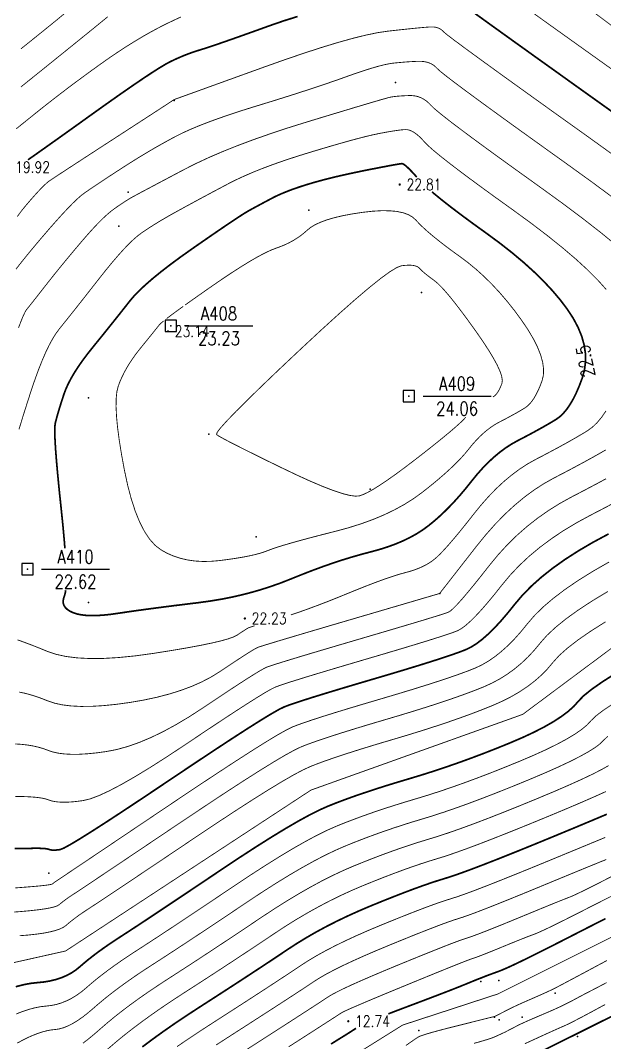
# Model space of a CAD drawing. Extents: x 940 to 2162, y 608 to 1562.
# Drawn here: x 1010.9 to 1062.4, y 1174.8 to 1265 of the extents above; entities that cross this region are included whole.
import ezdxf
from ezdxf.enums import TextEntityAlignment as Align

# ---------------------------------------------------------------- set-up
doc = ezdxf.new("R2010")
doc.units = 0
doc.header["$LTSCALE"] = 0.5
doc.header["$PDSIZE"] = 0.2
doc.layers.get('0').update_dxf_attribs({"linetype": 'CONTINUOUS'})
for name, color, linetype in [('DGX', 2, 'CONTINUOUS'), ('GCD', 1, 'CONTINUOUS'), ('KZD', 1, 'CONTINUOUS'), ('ZDH', 1, 'CONTINUOUS')]:
    doc.layers.add(name, color=color, linetype=linetype)
doc.styles.add('HZ', font='rs.shx', dxfattribs={"width": 0.8, "bigfont": 'hztxt.shx'})

# ---------------------------------------------------------------- blocks, each defined once
blk = doc.blocks.new('GC200')
at = {"linetype": 'Continuous', "const_width": 0.2, "flags": 128}
blk.add_lwpolyline([(-0.1, 0, 1), (0.1, 0, 1)], format="xyb", close=True, dxfattribs=at)
blk = doc.blocks.new('gc261')
blk.add_lwpolyline([(-1, -1), (1, -1), (1, 1), (-1, 1)], close=True)
blk.add_point((0, 0))

msp = doc.modelspace()

# ---------------------------------------------------------------- linework, layer by layer
at = {"layer": 'DGX', "color": 3, "linetype": 'Continuous', "const_width": 0.15, "flags": 128}
for points, elevation in [([(1179.303, 1282.966), (1174.308, 1266.505), (1174.668, 1251.566), (1173.267, 1237.42), (1166.784, 1217.665), (1159.312, 1210.93), (1129.485, 1204.976), (1074.924, 1182.976), (1049.55, 1170.339), (1012.154, 1148.215), (998.728, 1143.09), (990.538, 1146.604), (984.707, 1151.62), (979.338, 1163.371), (975.102, 1177.82)], 10), ([(1011.554, 1252.703), (1011.753, 1252.841), (1012.302, 1253.226), (1012.998, 1253.719), (1013.843, 1254.319), (1014.836, 1255.027), (1015.977, 1255.843), (1017.267, 1256.767), (1018.566, 1257.694), (1019.738, 1258.52), (1020.782, 1259.244), (1021.698, 1259.868), (1022.486, 1260.39), (1023.147, 1260.811), (1023.679, 1261.131), (1024.084, 1261.349), (1024.423, 1261.513), (1024.76, 1261.667), (1025.094, 1261.812), (1025.426, 1261.948), (1025.755, 1262.074), (1026.081, 1262.192), (1026.404, 1262.3), (1026.725, 1262.399), (1027.101, 1262.515), (1027.589, 1262.674), (1028.191, 1262.877), (1028.906, 1263.124), (1029.734, 1263.414), (1030.674, 1263.747), (1031.728, 1264.124), (1032.894, 1264.545), (1034.12, 1264.968), (1035.351, 1265.354)], 20), ([(1050.918, 1265.688), (1052.527, 1264.527), (1054.582, 1263.05), (1057.085, 1261.257), (1060.034, 1259.147), (1063.429, 1256.721)], 20), ([(1014.809, 1218.4), (1014.773, 1218.89), (1014.647, 1220.297), (1014.484, 1221.883), (1014.317, 1223.466), (1014.18, 1224.867), (1014.071, 1226.084), (1013.99, 1227.118), (1013.939, 1227.968), (1013.916, 1228.636), (1013.921, 1229.12), (1013.956, 1229.421), (1014.011, 1229.644), (1014.077, 1229.894), (1014.155, 1230.173), (1014.244, 1230.478), (1014.344, 1230.812), (1014.456, 1231.172), (1014.58, 1231.561), (1014.715, 1231.977), (1014.878, 1232.417), (1015.083, 1232.878), (1015.332, 1233.36), (1015.624, 1233.864), (1015.959, 1234.388), (1016.338, 1234.934), (1016.759, 1235.501), (1017.224, 1236.088), (1017.701, 1236.676), (1018.16, 1237.243), (1018.599, 1237.789), (1019.02, 1238.314), (1019.423, 1238.819), (1019.806, 1239.302), (1020.171, 1239.764), (1020.517, 1240.206), (1020.898, 1240.655), (1021.367, 1241.142), (1021.924, 1241.665), (1022.57, 1242.226), (1023.303, 1242.823), (1024.125, 1243.458), (1025.035, 1244.129), (1026.033, 1244.838), (1027.023, 1245.526), (1027.911, 1246.139), (1028.695, 1246.676), (1029.375, 1247.137), (1029.953, 1247.522), (1030.428, 1247.831), (1030.799, 1248.064), (1031.067, 1248.221), (1031.288, 1248.342), (1031.519, 1248.468), (1031.76, 1248.598), (1032.01, 1248.733), (1032.27, 1248.872), (1032.54, 1249.017), (1032.819, 1249.165), (1033.108, 1249.319), (1033.415, 1249.474), (1033.749, 1249.629), (1034.109, 1249.784), (1034.496, 1249.939), (1034.908, 1250.094), (1035.348, 1250.248), (1035.813, 1250.402), (1036.306, 1250.556), (1036.826, 1250.709), (1037.376, 1250.862), (1037.957, 1251.014), (1038.567, 1251.165), (1039.208, 1251.316), (1039.879, 1251.465), (1040.579, 1251.614), (1041.31, 1251.763), (1042.013, 1251.902), (1042.631, 1252.022), (1043.165, 1252.125), (1043.614, 1252.209), (1043.978, 1252.275), (1044.257, 1252.323), (1044.451, 1252.353), (1044.56, 1252.364), (1044.641, 1252.345), (1044.751, 1252.284), (1044.888, 1252.18), (1045.054, 1252.034), (1045.248, 1251.846), (1045.47, 1251.615), (1045.721, 1251.341), (1045.873, 1251.169)], 22.5), ([(1047.22, 1249.869), (1047.393, 1249.719), (1048.087, 1249.152), (1048.894, 1248.519), (1049.816, 1247.821), (1050.852, 1247.057), (1052.003, 1246.227), (1053.171, 1245.368), (1054.261, 1244.514), (1055.273, 1243.666), (1056.206, 1242.824), (1057.061, 1241.988), (1057.837, 1241.157), (1058.535, 1240.333), (1059.155, 1239.514), (1059.683, 1238.705), (1060.108, 1237.909), (1060.428, 1237.127), (1060.645, 1236.358), (1060.757, 1235.603), (1060.766, 1234.861), (1060.671, 1234.133), (1060.472, 1233.418), (1060.216, 1232.741), (1059.952, 1232.129), (1059.679, 1231.58), (1059.397, 1231.095), (1059.107, 1230.673), (1058.808, 1230.316), (1058.5, 1230.022), (1058.183, 1229.791), (1057.849, 1229.588), (1057.488, 1229.376), (1057.101, 1229.153), (1056.687, 1228.922), (1056.247, 1228.68), (1055.78, 1228.429), (1055.287, 1228.169), (1054.767, 1227.899), (1054.237, 1227.602), (1053.713, 1227.263), (1053.195, 1226.88), (1052.683, 1226.454), (1052.178, 1225.984), (1051.678, 1225.472), (1051.185, 1224.916), (1050.698, 1224.316), (1050.214, 1223.711), (1049.731, 1223.137), (1049.249, 1222.595), (1048.767, 1222.084), (1048.285, 1221.604), (1047.805, 1221.155), (1047.324, 1220.737), (1046.845, 1220.351), (1046.346, 1219.991), (1045.809, 1219.653), (1045.232, 1219.336), (1044.617, 1219.041), (1043.963, 1218.767), (1043.27, 1218.515), (1042.538, 1218.284), (1041.767, 1218.075), (1040.967, 1217.865), (1040.145, 1217.63), (1039.304, 1217.37), (1038.441, 1217.086), (1037.558, 1216.777), (1036.655, 1216.444), (1035.731, 1216.086), (1034.786, 1215.704), (1033.822, 1215.326), (1032.84, 1214.98), (1031.841, 1214.668), (1030.825, 1214.388), (1029.79, 1214.142), (1028.738, 1213.928), (1027.669, 1213.747), (1026.581, 1213.599), (1025.511, 1213.469), (1024.492, 1213.343), (1023.523, 1213.219), (1022.607, 1213.099), (1021.741, 1212.983), (1020.926, 1212.869), (1020.163, 1212.759), (1019.451, 1212.653), (1018.789, 1212.562), (1018.175, 1212.499), (1017.611, 1212.465), (1017.095, 1212.46), (1016.628, 1212.483), (1016.209, 1212.534), (1015.84, 1212.614), (1015.519, 1212.723), (1015.248, 1212.853), (1015.028, 1212.999), (1014.858, 1213.161), (1014.739, 1213.337), (1014.671, 1213.529), (1014.654, 1213.737), (1014.687, 1213.96), (1014.771, 1214.198), (1014.862, 1214.534), (1014.88, 1214.7)], 22.5), ([(1062.801, 1219.669), (1061.413, 1218.924), (1060.126, 1218.169), (1058.94, 1217.405), (1057.853, 1216.632), (1056.867, 1215.849), (1055.981, 1215.057), (1055.195, 1214.256), (1054.509, 1213.446), (1053.886, 1212.671), (1053.289, 1211.975), (1052.716, 1211.358), (1052.169, 1210.822), (1051.647, 1210.364), (1051.15, 1209.986), (1050.679, 1209.688), (1050.232, 1209.468), (1049.724, 1209.27), (1049.065, 1209.035), (1048.257, 1208.762), (1047.299, 1208.451), (1046.19, 1208.103), (1044.933, 1207.718), (1043.525, 1207.295), (1041.967, 1206.835), (1040.417, 1206.378), (1039.029, 1205.963), (1037.806, 1205.592), (1036.746, 1205.265), (1035.849, 1204.98), (1035.116, 1204.739), (1034.546, 1204.541), (1034.14, 1204.386), (1033.697, 1204.167), (1033.018, 1203.779), (1032.101, 1203.221), (1030.948, 1202.493), (1029.558, 1201.595), (1027.931, 1200.527), (1026.067, 1199.289), (1023.966, 1197.881), (1021.875, 1196.48), (1020.039, 1195.262), (1018.458, 1194.227), (1017.134, 1193.376), (1016.065, 1192.708), (1015.251, 1192.223), (1014.693, 1191.921), (1014.391, 1191.803), (1014.222, 1191.78), (1014.066, 1191.764), (1013.922, 1191.755), (1013.79, 1191.754), (1013.671, 1191.76), (1013.564, 1191.774), (1013.469, 1191.794), (1013.386, 1191.823), (1013.292, 1191.852), (1013.161, 1191.875), (1012.995, 1191.894), (1012.794, 1191.906), (1012.556, 1191.914), (1012.283, 1191.916), (1011.974, 1191.913), (1011.63, 1191.904), (1011.249, 1191.896), (1010.831, 1191.894), (1010.377, 1191.898)], 20), ([(1063.472, 1207.386), (1062.258, 1206.614), (1061.294, 1205.939), (1060.58, 1205.361), (1060.118, 1204.88), (1059.729, 1204.444), (1059.237, 1204.003), (1058.643, 1203.556), (1057.946, 1203.102), (1057.147, 1202.644), (1056.245, 1202.179), (1055.24, 1201.708), (1054.133, 1201.232), (1052.979, 1200.763), (1051.832, 1200.314), (1050.694, 1199.884), (1049.564, 1199.474), (1048.442, 1199.084), (1047.328, 1198.714), (1046.222, 1198.363), (1045.124, 1198.032), (1044.056, 1197.714), (1043.038, 1197.4), (1042.071, 1197.091), (1041.155, 1196.787), (1040.29, 1196.487), (1039.475, 1196.192), (1038.711, 1195.902), (1037.998, 1195.617), (1037.249, 1195.282), (1036.377, 1194.842), (1035.383, 1194.297), (1034.267, 1193.647), (1033.028, 1192.892), (1031.666, 1192.032), (1030.182, 1191.068), (1028.576, 1189.998), (1026.978, 1188.924), (1025.52, 1187.947), (1024.202, 1187.066), (1023.024, 1186.281), (1021.987, 1185.592), (1021.089, 1185), (1020.331, 1184.504), (1019.713, 1184.104), (1019.178, 1183.754), (1018.667, 1183.41), (1018.182, 1183.072), (1017.721, 1182.738), (1017.286, 1182.41), (1016.875, 1182.086), (1016.49, 1181.768), (1016.129, 1181.456), (1015.766, 1181.162), (1015.373, 1180.903), (1014.949, 1180.677), (1014.496, 1180.485), (1014.012, 1180.327), (1013.499, 1180.203), (1012.955, 1180.112), (1012.381, 1180.055), (1011.777, 1179.988), (1011.142, 1179.867), (1010.477, 1179.693)], 17.5), ([(1021.645, 1174.378), (1022.541, 1175.051), (1023.494, 1175.738), (1024.504, 1176.441), (1025.572, 1177.159), (1026.697, 1177.892), (1027.829, 1178.621), (1028.915, 1179.323), (1029.956, 1179.999), (1030.952, 1180.649), (1031.902, 1181.273), (1032.808, 1181.87), (1033.667, 1182.442), (1034.482, 1182.988), (1035.29, 1183.514), (1036.131, 1184.028), (1037.004, 1184.53), (1037.91, 1185.019), (1038.848, 1185.495), (1039.818, 1185.959), (1040.821, 1186.41), (1041.856, 1186.849), (1042.876, 1187.264), (1043.835, 1187.646), (1044.731, 1187.994), (1045.565, 1188.309), (1046.337, 1188.589), (1047.047, 1188.836), (1047.695, 1189.05), (1048.281, 1189.229), (1048.919, 1189.431), (1049.723, 1189.709), (1050.693, 1190.064), (1051.829, 1190.497), (1053.131, 1191.006), (1054.599, 1191.592), (1056.234, 1192.256), (1058.034, 1192.996), (1059.802, 1193.729), (1061.34, 1194.372), (1062.647, 1194.923)], 15), ([(1062.527, 1185.705), (1061.829, 1185.351), (1060.994, 1184.925), (1060.023, 1184.429), (1058.915, 1183.862), (1057.795, 1183.291), (1056.788, 1182.783), (1055.895, 1182.337), (1055.113, 1181.955), (1054.445, 1181.636), (1053.89, 1181.38), (1053.447, 1181.187), (1053.117, 1181.056), (1052.857, 1180.962), (1052.623, 1180.877), (1052.414, 1180.801), (1052.232, 1180.733), (1052.076, 1180.675), (1051.945, 1180.625), (1051.841, 1180.585), (1051.763, 1180.553), (1051.7, 1180.528), (1051.644, 1180.505), (1051.594, 1180.485), (1051.551, 1180.468), (1051.513, 1180.453), (1051.482, 1180.442), (1051.457, 1180.433), (1051.438, 1180.427), (1051.402, 1180.414), (1051.328, 1180.385), (1051.215, 1180.34), (1051.063, 1180.278), (1050.873, 1180.201), (1050.644, 1180.107), (1050.375, 1179.997), (1050.068, 1179.871), (1049.703, 1179.723), (1049.259, 1179.547), (1048.737, 1179.343), (1048.137, 1179.111), (1047.458, 1178.851), (1046.701, 1178.563), (1045.866, 1178.247), (1044.953, 1177.903), (1044.052, 1177.563), (1043.364, 1177.298)], 12.5), ([(1040.503, 1176.024), (1040.388, 1175.946), (1040.222, 1175.837), (1040.038, 1175.718), (1039.835, 1175.589), (1039.614, 1175.45), (1039.374, 1175.301), (1039.116, 1175.142), (1038.779, 1174.933), (1038.306, 1174.636)], 12.5)]:
    msp.add_lwpolyline(points, dxfattribs=dict(at, elevation=elevation))
at = {"layer": 'DGX', "linetype": 'Continuous', "const_width": 0.075, "flags": 128}
for points, elevation in [([(1006.173, 1262.6), (1017.747, 1272.329), (1031.623, 1278.323), (1058.063, 1275.135), (1068.371, 1272.68), (1076.951, 1262.439), (1095.592, 1248.1), (1092.349, 1235.453), (1087.995, 1226.038), (1083.075, 1220.756), (1063.737, 1210.084), (1055.226, 1203.74), (1036.535, 1197.056), (1014.874, 1182.849), (1008.465, 1181.412), (1001.99, 1178.111)], 18), ([(1010.52, 1255.441), (1010.995, 1255.824), (1011.544, 1256.265), (1012.165, 1256.766), (1012.83, 1257.298), (1013.51, 1257.833), (1014.206, 1258.372), (1014.916, 1258.915), (1015.642, 1259.461), (1016.383, 1260.011), (1017.14, 1260.564), (1017.911, 1261.121), (1018.684, 1261.666), (1019.443, 1262.182), (1020.189, 1262.67), (1020.922, 1263.129), (1021.642, 1263.56), (1022.349, 1263.963), (1023.042, 1264.338), (1023.723, 1264.684), (1024.394, 1265.007), (1025.059, 1265.312)], 19.5), ([(1010.93, 1262.496), (1011.163, 1262.683), (1012.062, 1263.405), (1013.06, 1264.209), (1014.048, 1265.011), (1014.918, 1265.73)], 18.5), ([(1010.93, 1259.136), (1011.077, 1259.254), (1011.994, 1259.991), (1013.048, 1260.839), (1014.238, 1261.799), (1015.419, 1262.752), (1016.445, 1263.582), (1017.316, 1264.288), (1018.031, 1264.871), (1018.591, 1265.331)], 19), ([(1056.222, 1265.606), (1058.989, 1263.626), (1062.259, 1261.288), (1066.03, 1258.594)], 19.5), ([(1061.622, 1265.632), (1063.635, 1264.124)], 19), ([(1010.762, 1228.908), (1010.994, 1229.678), (1011.253, 1230.511), (1011.538, 1231.407), (1011.85, 1232.367), (1012.173, 1233.32), (1012.492, 1234.193), (1012.806, 1234.987), (1013.117, 1235.701), (1013.423, 1236.337), (1013.725, 1236.893), (1014.022, 1237.37), (1014.316, 1237.768), (1014.626, 1238.152), (1014.975, 1238.587), (1015.362, 1239.072), (1015.788, 1239.609), (1016.253, 1240.197), (1016.756, 1240.837), (1017.297, 1241.527), (1017.877, 1242.268), (1018.459, 1243.001), (1019.006, 1243.666), (1019.518, 1244.263), (1019.996, 1244.793), (1020.439, 1245.254), (1020.847, 1245.648), (1021.22, 1245.974), (1021.559, 1246.232), (1021.89, 1246.459), (1022.241, 1246.69), (1022.61, 1246.925), (1022.999, 1247.166), (1023.407, 1247.411), (1023.834, 1247.66), (1024.28, 1247.915), (1024.746, 1248.173), (1025.232, 1248.44), (1025.739, 1248.716), (1026.267, 1249.002), (1026.817, 1249.299), (1027.388, 1249.605), (1027.981, 1249.922), (1028.594, 1250.248), (1029.229, 1250.585), (1029.904, 1250.926), (1030.637, 1251.267), (1031.427, 1251.608), (1032.276, 1251.948), (1033.183, 1252.287), (1034.148, 1252.626), (1035.17, 1252.964), (1036.251, 1253.302), (1037.319, 1253.624), (1038.302, 1253.915), (1039.202, 1254.174), (1040.016, 1254.402), (1040.747, 1254.598), (1041.393, 1254.763), (1041.954, 1254.896), (1042.432, 1254.998), (1042.851, 1255.08), (1043.238, 1255.151), (1043.592, 1255.213), (1043.913, 1255.264), (1044.203, 1255.305), (1044.46, 1255.337), (1044.684, 1255.358), (1044.876, 1255.369), (1045.057, 1255.358), (1045.245, 1255.31), (1045.442, 1255.227), (1045.648, 1255.108), (1045.862, 1254.954), (1046.084, 1254.763), (1046.315, 1254.536), (1046.554, 1254.274), (1046.888, 1253.936), (1047.403, 1253.482), (1048.098, 1252.912), (1048.975, 1252.227), (1050.032, 1251.425), (1051.27, 1250.508), (1052.688, 1249.475), (1054.288, 1248.326), (1055.906, 1247.147), (1057.38, 1246.024), (1058.71, 1244.958), (1059.897, 1243.947), (1060.939, 1242.993), (1061.838, 1242.095), (1062.592, 1241.254)], 22), ([(1025.423, 1239.88), (1025.782, 1240.137), (1026.643, 1240.746), (1027.625, 1241.434), (1028.629, 1242.124), (1029.553, 1242.741), (1030.399, 1243.284), (1031.166, 1243.754), (1031.854, 1244.15), (1032.463, 1244.472), (1032.994, 1244.721), (1033.446, 1244.896), (1033.851, 1245.043), (1034.238, 1245.204), (1034.609, 1245.381), (1034.963, 1245.574), (1035.3, 1245.781), (1035.621, 1246.004), (1035.925, 1246.243), (1036.212, 1246.497), (1036.532, 1246.75), (1036.932, 1246.987), (1037.414, 1247.207), (1037.977, 1247.41), (1038.622, 1247.597), (1039.347, 1247.767), (1040.154, 1247.92), (1041.042, 1248.056), (1041.929, 1248.158), (1042.732, 1248.207), (1043.451, 1248.202), (1044.086, 1248.145), (1044.637, 1248.034), (1045.104, 1247.871), (1045.487, 1247.654), (1045.786, 1247.385), (1046.073, 1247.075), (1046.418, 1246.737), (1046.822, 1246.372), (1047.284, 1245.979), (1047.804, 1245.558), (1048.383, 1245.109), (1049.021, 1244.633), (1049.717, 1244.128), (1050.436, 1243.588), (1051.142, 1243.003), (1051.835, 1242.374), (1052.515, 1241.7), (1053.182, 1240.982), (1053.836, 1240.219), (1054.478, 1239.412), (1055.106, 1238.56), (1055.679, 1237.711), (1056.153, 1236.913), (1056.529, 1236.166), (1056.806, 1235.47), (1056.984, 1234.824), (1057.065, 1234.229), (1057.046, 1233.685), (1056.93, 1233.192), (1056.761, 1232.745), (1056.586, 1232.34), (1056.406, 1231.977), (1056.22, 1231.656), (1056.028, 1231.378), (1055.83, 1231.142), (1055.627, 1230.947), (1055.418, 1230.795), (1055.197, 1230.661), (1054.958, 1230.521), (1054.703, 1230.374), (1054.429, 1230.221), (1054.138, 1230.061), (1053.83, 1229.895), (1053.504, 1229.723), (1053.16, 1229.545), (1052.81, 1229.349), (1052.464, 1229.124), (1052.121, 1228.871), (1051.783, 1228.59), (1051.449, 1228.28), (1051.119, 1227.941), (1050.793, 1227.573), (1050.471, 1227.178), (1050.127, 1226.758), (1049.732, 1226.321), (1049.288, 1225.865), (1048.794, 1225.392), (1048.25, 1224.9), (1047.657, 1224.39), (1047.014, 1223.862), (1046.321, 1223.316), (1045.574, 1222.777), (1044.768, 1222.27), (1043.905, 1221.796), (1042.983, 1221.353), (1042.003, 1220.943), (1040.965, 1220.566), (1039.869, 1220.22), (1038.714, 1219.907), (1037.584, 1219.621), (1036.564, 1219.355), (1035.651, 1219.11), (1034.848, 1218.886), (1034.152, 1218.683), (1033.566, 1218.501), (1033.088, 1218.339), (1032.719, 1218.199), (1032.376, 1218.071), (1031.979, 1217.948), (1031.526, 1217.83), (1031.017, 1217.717), (1030.454, 1217.609), (1029.835, 1217.506), (1029.161, 1217.408), (1028.432, 1217.315), (1027.69, 1217.25), (1026.976, 1217.238), (1026.29, 1217.279), (1025.633, 1217.372), (1025.004, 1217.517), (1024.403, 1217.715), (1023.831, 1217.965), (1023.288, 1218.268), (1022.774, 1218.666), (1022.292, 1219.203), (1021.841, 1219.878), (1021.422, 1220.691), (1021.034, 1221.642), (1020.678, 1222.731), (1020.353, 1223.959), (1020.06, 1225.325), (1019.808, 1226.695), (1019.609, 1227.938), (1019.462, 1229.053), (1019.368, 1230.04), (1019.326, 1230.898), (1019.337, 1231.629), (1019.4, 1232.231), (1019.516, 1232.705), (1019.67, 1233.117), (1019.85, 1233.53), (1020.056, 1233.946), (1020.288, 1234.363), (1020.545, 1234.783), (1020.828, 1235.205), (1021.136, 1235.629), (1021.471, 1236.054), (1021.801, 1236.461), (1022.097, 1236.825), (1022.359, 1237.149), (1022.587, 1237.431), (1022.78, 1237.671), (1022.94, 1237.87), (1023.066, 1238.028), (1023.157, 1238.144), (1023.292, 1238.279), (1023.51, 1238.46)], 23), ([(1050.193, 1229.98), (1050.039, 1229.805), (1049.733, 1229.504), (1049.327, 1229.136), (1048.821, 1228.7), (1048.215, 1228.197), (1047.509, 1227.626), (1046.703, 1226.987), (1045.796, 1226.281), (1044.881, 1225.583), (1044.05, 1224.968), (1043.301, 1224.437), (1042.636, 1223.989), (1042.054, 1223.624), (1041.555, 1223.343), (1041.139, 1223.145), (1040.807, 1223.03), (1040.447, 1223.004), (1039.949, 1223.072), (1039.314, 1223.233), (1038.541, 1223.489), (1037.631, 1223.838), (1036.582, 1224.28), (1035.396, 1224.817), (1034.073, 1225.448), (1032.762, 1226.087), (1031.617, 1226.651), (1030.635, 1227.139), (1029.819, 1227.551), (1029.167, 1227.888), (1028.679, 1228.149), (1028.356, 1228.335), (1028.197, 1228.445), (1028.246, 1228.625), (1028.544, 1229.022), (1029.093, 1229.636), (1029.892, 1230.466), (1030.94, 1231.513), (1032.239, 1232.776), (1033.787, 1234.257), (1035.586, 1235.953), (1037.409, 1237.649), (1039.03, 1239.123), (1040.449, 1240.378), (1041.668, 1241.412), (1042.684, 1242.226), (1043.499, 1242.82), (1044.113, 1243.193), (1044.525, 1243.346), (1044.822, 1243.38), (1045.091, 1243.396), (1045.332, 1243.395), (1045.545, 1243.376), (1045.729, 1243.339), (1045.886, 1243.284), (1046.014, 1243.211), (1046.115, 1243.121), (1046.211, 1243.017), (1046.326, 1242.904), (1046.462, 1242.782), (1046.616, 1242.65), (1046.791, 1242.509), (1046.985, 1242.358), (1047.199, 1242.199), (1047.432, 1242.03), (1047.701, 1241.809), (1048.023, 1241.493), (1048.397, 1241.082), (1048.824, 1240.577), (1049.304, 1239.976), (1049.836, 1239.281), (1050.42, 1238.491), (1051.057, 1237.606), (1051.674, 1236.718), (1052.198, 1235.917), (1052.629, 1235.205), (1052.967, 1234.581), (1053.212, 1234.045), (1053.363, 1233.597), (1053.422, 1233.237), (1053.388, 1232.965), (1053.306, 1232.748), (1053.221, 1232.551), (1053.133, 1232.374), (1053.042, 1232.218), (1052.949, 1232.083), (1052.853, 1231.968), (1052.754, 1231.873), (1052.652, 1231.799), (1052.58, 1231.756)], 23.5), ([(1114.363, 1206.512), (1073.715, 1189.397), (1053.031, 1179.055), (1044.621, 1176.307), (1009.726, 1154.478), (1001.882, 1151.282), (995.815, 1149.911), (993.786, 1151.09), (987.993, 1157.559), (982.916, 1169.098), (972.516, 1221.217), (972.52, 1234.047), (968.363, 1237.881), (968.605, 1239.401)], 12), ([(1023.79, 1238.68), (1023.925, 1238.785), (1024.423, 1239.157), (1025.042, 1239.608), (1025.26, 1239.763)], 23), ([(1062.575, 1230.533), (1062.186, 1229.968), (1061.785, 1229.489), (1061.373, 1229.096), (1060.949, 1228.788), (1060.502, 1228.516), (1060.018, 1228.231), (1059.5, 1227.933), (1058.946, 1227.623), (1058.356, 1227.3), (1057.731, 1226.964), (1057.07, 1226.615), (1056.374, 1226.253), (1055.664, 1225.856), (1054.962, 1225.401), (1054.269, 1224.888), (1053.583, 1224.317), (1052.906, 1223.689), (1052.237, 1223.002), (1051.577, 1222.258), (1050.925, 1221.455), (1050.302, 1220.664), (1049.73, 1219.954), (1049.209, 1219.324), (1048.739, 1218.775), (1048.32, 1218.307), (1047.952, 1217.919), (1047.635, 1217.612), (1047.369, 1217.386), (1047.119, 1217.205), (1046.849, 1217.035), (1046.56, 1216.876), (1046.251, 1216.728), (1045.923, 1216.591), (1045.575, 1216.464), (1045.207, 1216.348), (1044.82, 1216.244), (1044.393, 1216.127), (1043.903, 1215.977), (1043.351, 1215.793), (1042.737, 1215.576), (1042.061, 1215.325), (1041.323, 1215.04), (1040.523, 1214.721), (1039.661, 1214.369), (1038.785, 1214.012), (1037.945, 1213.679), (1037.139, 1213.369), (1036.369, 1213.083), (1035.634, 1212.82), (1034.933, 1212.581), (1034.763, 1212.526)], 22), ([(1062.854, 1217.195), (1061.432, 1216.379), (1060.139, 1215.575), (1058.977, 1214.782), (1057.945, 1214.002), (1057.043, 1213.234), (1056.272, 1212.477), (1055.631, 1211.733), (1055.055, 1211.025), (1054.478, 1210.38), (1053.902, 1209.798), (1053.324, 1209.278), (1052.747, 1208.82), (1052.169, 1208.425), (1051.591, 1208.092), (1051.012, 1207.821), (1050.375, 1207.569), (1049.618, 1207.291), (1048.744, 1206.986), (1047.752, 1206.656), (1046.641, 1206.3), (1045.412, 1205.917), (1044.064, 1205.509), (1042.599, 1205.074), (1041.144, 1204.645), (1039.831, 1204.251), (1038.659, 1203.892), (1037.628, 1203.569), (1036.737, 1203.281), (1035.988, 1203.029), (1035.379, 1202.813), (1034.912, 1202.632), (1034.392, 1202.379), (1033.625, 1201.948), (1032.612, 1201.338), (1031.352, 1200.549), (1029.846, 1199.581), (1028.094, 1198.435), (1026.095, 1197.11), (1023.85, 1195.606), (1021.626, 1194.11), (1019.69, 1192.808), (1018.042, 1191.7), (1016.682, 1190.787), (1015.611, 1190.067), (1014.828, 1189.541), (1014.332, 1189.21), (1014.126, 1189.073), (1014.064, 1189.032), (1014.006, 1188.993), (1013.95, 1188.954), (1013.897, 1188.916), (1013.847, 1188.878), (1013.8, 1188.841), (1013.756, 1188.805), (1013.715, 1188.769), (1013.614, 1188.731), (1013.391, 1188.689), (1013.046, 1188.644), (1012.579, 1188.593), (1011.99, 1188.539), (1011.28, 1188.481), (1010.447, 1188.418)], 19.5), ([(1062.737, 1214.589), (1061.338, 1213.745), (1060.101, 1212.933), (1059.023, 1212.155), (1058.106, 1211.41), (1057.349, 1210.698), (1056.753, 1210.019), (1056.223, 1209.38), (1055.668, 1208.786), (1055.087, 1208.237), (1054.48, 1207.734), (1053.847, 1207.276), (1053.188, 1206.863), (1052.503, 1206.496), (1051.793, 1206.174), (1051.026, 1205.867), (1050.172, 1205.546), (1049.232, 1205.211), (1048.205, 1204.86), (1047.091, 1204.496), (1045.891, 1204.116), (1044.604, 1203.722), (1043.23, 1203.314), (1041.872, 1202.912), (1040.633, 1202.538), (1039.512, 1202.192), (1038.509, 1201.873), (1037.625, 1201.583), (1036.86, 1201.32), (1036.212, 1201.085), (1035.683, 1200.878), (1035.106, 1200.605), (1034.313, 1200.171), (1033.305, 1199.577), (1032.081, 1198.823), (1030.642, 1197.909), (1028.987, 1196.834), (1027.117, 1195.599), (1025.032, 1194.204), (1022.964, 1192.814), (1021.147, 1191.593), (1019.582, 1190.542), (1018.268, 1189.66), (1017.205, 1188.948), (1016.393, 1188.406), (1015.832, 1188.033), (1015.522, 1187.83), (1015.343, 1187.713), (1015.171, 1187.597), (1015.008, 1187.484), (1014.853, 1187.371), (1014.707, 1187.261), (1014.569, 1187.153), (1014.439, 1187.046), (1014.318, 1186.941), (1014.149, 1186.839), (1013.875, 1186.742), (1013.497, 1186.65), (1013.015, 1186.563), (1012.427, 1186.481), (1011.736, 1186.404), (1010.94, 1186.332), (1010.039, 1186.265)], 19), ([(1062.538, 1211.914), (1061.224, 1211.084), (1060.101, 1210.308), (1059.168, 1209.586), (1058.426, 1208.919), (1057.874, 1208.306), (1057.392, 1207.735), (1056.858, 1207.192), (1056.272, 1206.677), (1055.635, 1206.19), (1054.947, 1205.732), (1054.207, 1205.302), (1053.416, 1204.9), (1052.573, 1204.527), (1051.677, 1204.166), (1050.725, 1203.802), (1049.719, 1203.435), (1048.658, 1203.065), (1047.541, 1202.692), (1046.37, 1202.315), (1045.143, 1201.936), (1043.861, 1201.553), (1042.6, 1201.179), (1041.435, 1200.825), (1040.365, 1200.492), (1039.391, 1200.178), (1038.514, 1199.884), (1037.731, 1199.611), (1037.045, 1199.358), (1036.455, 1199.124), (1035.82, 1198.831), (1035.001, 1198.395), (1033.998, 1197.817), (1032.81, 1197.098), (1031.437, 1196.237), (1029.88, 1195.234), (1028.139, 1194.089), (1026.213, 1192.802), (1024.302, 1191.517), (1022.605, 1190.378), (1021.122, 1189.383), (1019.853, 1188.534), (1018.799, 1187.83), (1017.958, 1187.271), (1017.332, 1186.857), (1016.919, 1186.588), (1016.621, 1186.393), (1016.336, 1186.202), (1016.066, 1186.013), (1015.809, 1185.827), (1015.567, 1185.644), (1015.338, 1185.464), (1015.123, 1185.287), (1014.922, 1185.112), (1014.688, 1184.947), (1014.374, 1184.796), (1013.981, 1184.659), (1013.508, 1184.537), (1012.956, 1184.43), (1012.323, 1184.337), (1011.611, 1184.259), (1010.82, 1184.195)], 18.5), ([(1031.553, 1211.557), (1031.48, 1211.535), (1031.266, 1211.469), (1031.124, 1211.424), (1031.054, 1211.4), (1031.008, 1211.378), (1030.938, 1211.338), (1030.844, 1211.28), (1030.725, 1211.205), (1030.581, 1211.112), (1030.413, 1211.002), (1030.221, 1210.875), (1030.005, 1210.729), (1029.689, 1210.57), (1029.198, 1210.398), (1028.534, 1210.214), (1027.695, 1210.019), (1026.681, 1209.812), (1025.494, 1209.593), (1024.132, 1209.362), (1022.596, 1209.119), (1021.029, 1208.904), (1019.577, 1208.758), (1018.238, 1208.679), (1017.013, 1208.668), (1015.903, 1208.725), (1014.906, 1208.85), (1014.023, 1209.043), (1013.254, 1209.304), (1012.579, 1209.581), (1011.978, 1209.82), (1011.452, 1210.021), (1011, 1210.186), (1010.623, 1210.313)], 22), ([(1063.336, 1204.767), (1062.356, 1204.116), (1061.658, 1203.582), (1061.239, 1203.167), (1060.897, 1202.799), (1060.427, 1202.408), (1059.829, 1201.995), (1059.102, 1201.559), (1058.247, 1201.099), (1057.264, 1200.617), (1056.153, 1200.113), (1054.913, 1199.585), (1053.63, 1199.062), (1052.386, 1198.569), (1051.181, 1198.108), (1050.017, 1197.678), (1048.892, 1197.28), (1047.807, 1196.913), (1046.761, 1196.576), (1045.755, 1196.272), (1044.784, 1195.981), (1043.84, 1195.687), (1042.925, 1195.391), (1042.037, 1195.091), (1041.178, 1194.789), (1040.347, 1194.483), (1039.544, 1194.175), (1038.77, 1193.863), (1037.963, 1193.507), (1037.065, 1193.065), (1036.076, 1192.536), (1034.995, 1191.921), (1033.823, 1191.219), (1032.559, 1190.431), (1031.204, 1189.557), (1029.757, 1188.596), (1028.316, 1187.628), (1026.977, 1186.732), (1025.742, 1185.907), (1024.61, 1185.154), (1023.58, 1184.473), (1022.654, 1183.864), (1021.83, 1183.327), (1021.11, 1182.861), (1020.456, 1182.435), (1019.833, 1182.015), (1019.24, 1181.601), (1018.677, 1181.194), (1018.145, 1180.792), (1017.644, 1180.398), (1017.173, 1180.009), (1016.733, 1179.627), (1016.305, 1179.27), (1015.872, 1178.956), (1015.433, 1178.686), (1014.989, 1178.459), (1014.54, 1178.276), (1014.086, 1178.135), (1013.626, 1178.039), (1013.161, 1177.985), (1012.682, 1177.932), (1012.178, 1177.836), (1011.649, 1177.697), (1011.097, 1177.515), (1010.52, 1177.291)], 17), ([(1062.735, 1201.803), (1062.361, 1201.454), (1062.066, 1201.154), (1061.617, 1200.814), (1061.014, 1200.434), (1060.257, 1200.015), (1059.347, 1199.555), (1058.283, 1199.056), (1057.065, 1198.517), (1055.693, 1197.938), (1054.281, 1197.36), (1052.939, 1196.825), (1051.669, 1196.333), (1050.47, 1195.883), (1049.342, 1195.476), (1048.286, 1195.112), (1047.301, 1194.79), (1046.387, 1194.511), (1045.511, 1194.248), (1044.642, 1193.975), (1043.778, 1193.69), (1042.919, 1193.395), (1042.066, 1193.09), (1041.219, 1192.774), (1040.377, 1192.447), (1039.541, 1192.11), (1038.678, 1191.733), (1037.754, 1191.288), (1036.769, 1190.776), (1035.724, 1190.195), (1034.618, 1189.547), (1033.452, 1188.831), (1032.225, 1188.046), (1030.938, 1187.194), (1029.654, 1186.332), (1028.435, 1185.516), (1027.282, 1184.748), (1026.195, 1184.028), (1025.174, 1183.355), (1024.219, 1182.729), (1023.33, 1182.15), (1022.507, 1181.619), (1021.734, 1181.115), (1020.998, 1180.619), (1020.298, 1180.13), (1019.633, 1179.649), (1019.005, 1179.175), (1018.413, 1178.709), (1017.857, 1178.25), (1017.336, 1177.799), (1016.844, 1177.378), (1016.371, 1177.01), (1015.917, 1176.695), (1015.483, 1176.433), (1015.069, 1176.224), (1014.674, 1176.068), (1014.298, 1175.965), (1013.942, 1175.915), (1013.587, 1175.876), (1013.213, 1175.805), (1012.822, 1175.702), (1012.413, 1175.567), (1011.986, 1175.401), (1011.541, 1175.203), (1011.078, 1174.973), (1010.597, 1174.712)], 16.5), ([(1062.807, 1199.22), (1062.199, 1198.874), (1061.413, 1198.471), (1060.447, 1198.011), (1059.302, 1197.495), (1057.977, 1196.921), (1056.474, 1196.291), (1054.932, 1195.659), (1053.492, 1195.081), (1052.156, 1194.557), (1050.923, 1194.088), (1049.792, 1193.672), (1048.765, 1193.311), (1047.84, 1193.004), (1047.018, 1192.75), (1046.239, 1192.515), (1045.444, 1192.262), (1044.631, 1191.99), (1043.801, 1191.7), (1042.954, 1191.391), (1042.091, 1191.065), (1041.21, 1190.719), (1040.313, 1190.356), (1039.392, 1189.959), (1038.442, 1189.512), (1037.462, 1189.016), (1036.452, 1188.47), (1035.414, 1187.875), (1034.345, 1187.23), (1033.247, 1186.536), (1032.119, 1185.792), (1030.992, 1185.035), (1029.892, 1184.301), (1028.822, 1183.59), (1027.781, 1182.901), (1026.768, 1182.236), (1025.785, 1181.593), (1024.83, 1180.974), (1023.904, 1180.377), (1023.013, 1179.796), (1022.163, 1179.223), (1021.356, 1178.66), (1020.589, 1178.105), (1019.865, 1177.558), (1019.182, 1177.02), (1018.54, 1176.491), (1017.94, 1175.971), (1017.383, 1175.486), (1016.87, 1175.064), (1016.401, 1174.704)], 16), ([(1018.543, 1174.142), (1019.223, 1174.732), (1019.95, 1175.332), (1020.724, 1175.941), (1021.545, 1176.56), (1022.414, 1177.189), (1023.329, 1177.828), (1024.291, 1178.476), (1025.3, 1179.135), (1026.329, 1179.797), (1027.35, 1180.458), (1028.362, 1181.117), (1029.366, 1181.775), (1030.362, 1182.431), (1031.35, 1183.086), (1032.33, 1183.739), (1033.301, 1184.39), (1034.269, 1185.025), (1035.238, 1185.629), (1036.209, 1186.202), (1037.181, 1186.744), (1038.155, 1187.255), (1039.13, 1187.735), (1040.106, 1188.184), (1041.084, 1188.602), (1042.043, 1188.992), (1042.963, 1189.355), (1043.843, 1189.693), (1044.683, 1190.004), (1045.484, 1190.29), (1046.245, 1190.549), (1046.967, 1190.783), (1047.649, 1190.99), (1048.379, 1191.217), (1049.244, 1191.51), (1050.242, 1191.868), (1051.376, 1192.292), (1052.643, 1192.782), (1054.046, 1193.337), (1055.583, 1193.957), (1057.254, 1194.643), (1058.89, 1195.325), (1060.321, 1195.933), (1061.547, 1196.467), (1062.568, 1196.927)], 15.5), ([(1024.705, 1174.404), (1025.737, 1175.106), (1026.867, 1175.855), (1028.094, 1176.65), (1029.328, 1177.444), (1030.48, 1178.187), (1031.55, 1178.88), (1032.537, 1179.522), (1033.442, 1180.114), (1034.265, 1180.655), (1035.005, 1181.146), (1035.663, 1181.586), (1036.312, 1182.004), (1037.024, 1182.428), (1037.799, 1182.857), (1038.638, 1183.293), (1039.54, 1183.735), (1040.506, 1184.182), (1041.535, 1184.636), (1042.627, 1185.095), (1043.709, 1185.537), (1044.706, 1185.937), (1045.619, 1186.296), (1046.447, 1186.613), (1047.19, 1186.889), (1047.849, 1187.124), (1048.423, 1187.317), (1048.912, 1187.469), (1049.446, 1187.639), (1050.152, 1187.888), (1051.032, 1188.215), (1052.085, 1188.62), (1053.31, 1189.103), (1054.709, 1189.665), (1056.281, 1190.305), (1058.026, 1191.023), (1059.744, 1191.733), (1061.236, 1192.35), (1062.502, 1192.873)], 14.5), ([(1062.594, 1190.926), (1062.458, 1190.866), (1062.357, 1190.826), (1062.191, 1190.762), (1061.862, 1190.629), (1061.369, 1190.429), (1060.714, 1190.16), (1059.895, 1189.824), (1058.913, 1189.419), (1057.768, 1188.946), (1056.46, 1188.405), (1055.136, 1187.86), (1053.943, 1187.375), (1052.881, 1186.948), (1051.951, 1186.582), (1051.152, 1186.274), (1050.485, 1186.026), (1049.948, 1185.837), (1049.544, 1185.708), (1049.151, 1185.584), (1048.651, 1185.411), (1048.043, 1185.189), (1047.329, 1184.917), (1046.507, 1184.597), (1045.578, 1184.228), (1044.542, 1183.809), (1043.399, 1183.341), (1042.249, 1182.861), (1041.194, 1182.406), (1040.233, 1181.974), (1039.367, 1181.568), (1038.595, 1181.185), (1037.917, 1180.827), (1037.334, 1180.493), (1036.845, 1180.184), (1036.343, 1179.849), (1035.723, 1179.44), (1034.982, 1178.955), (1034.123, 1178.396), (1033.144, 1177.761), (1032.046, 1177.052), (1030.828, 1176.267), (1029.491, 1175.408), (1028.163, 1174.55)], 14), ([(1063.02, 1189.396), (1062.4, 1189.081), (1061.797, 1188.773), (1061.255, 1188.5), (1060.773, 1188.26), (1060.352, 1188.054), (1059.992, 1187.882), (1059.693, 1187.744), (1059.454, 1187.64), (1059.277, 1187.57), (1059.08, 1187.495), (1058.782, 1187.378), (1058.384, 1187.219), (1057.887, 1187.018), (1057.289, 1186.774), (1056.591, 1186.488), (1055.793, 1186.159), (1054.894, 1185.788), (1053.991, 1185.416), (1053.177, 1185.085), (1052.452, 1184.794), (1051.818, 1184.544), (1051.273, 1184.334), (1050.817, 1184.165), (1050.451, 1184.036), (1050.175, 1183.948), (1049.878, 1183.851), (1049.452, 1183.698), (1048.896, 1183.488), (1048.211, 1183.222), (1047.395, 1182.898), (1046.45, 1182.518), (1045.375, 1182.081), (1044.171, 1181.588), (1042.964, 1181.087), (1041.882, 1180.629), (1040.926, 1180.214), (1040.095, 1179.842), (1039.39, 1179.513), (1038.81, 1179.226), (1038.355, 1178.983), (1038.026, 1178.782), (1037.681, 1178.553), (1037.18, 1178.224), (1036.522, 1177.797), (1035.708, 1177.269), (1034.738, 1176.642), (1033.611, 1175.916), (1032.328, 1175.091), (1030.888, 1174.166)], 13.5), ([(1063.002, 1187.661), (1062.303, 1187.309), (1061.521, 1186.913), (1060.657, 1186.471), (1059.796, 1186.032), (1059.021, 1185.641), (1058.334, 1185.299), (1057.733, 1185.005), (1057.219, 1184.759), (1056.791, 1184.562), (1056.451, 1184.413), (1056.197, 1184.313), (1055.968, 1184.229), (1055.702, 1184.128), (1055.399, 1184.01), (1055.059, 1183.876), (1054.682, 1183.724), (1054.268, 1183.557), (1053.817, 1183.372), (1053.329, 1183.171), (1052.846, 1182.972), (1052.411, 1182.795), (1052.023, 1182.639), (1051.684, 1182.506), (1051.393, 1182.394), (1051.149, 1182.303), (1050.954, 1182.234), (1050.806, 1182.187), (1050.606, 1182.119), (1050.254, 1181.986), (1049.75, 1181.788), (1049.093, 1181.526), (1048.284, 1181.2), (1047.322, 1180.809), (1046.208, 1180.354), (1044.942, 1179.834), (1043.678, 1179.313), (1042.57, 1178.853), (1041.619, 1178.454), (1040.824, 1178.116), (1040.185, 1177.84), (1039.703, 1177.625), (1039.377, 1177.472), (1039.207, 1177.38), (1039.068, 1177.288), (1038.833, 1177.135), (1038.503, 1176.921), (1038.076, 1176.645), (1037.554, 1176.309), (1036.937, 1175.911), (1036.224, 1175.453), (1035.415, 1174.933), (1034.564, 1174.387)], 13), ([(1044.921, 1174.51), (1045.234, 1174.73), (1045.496, 1174.912), (1045.706, 1175.058), (1045.866, 1175.167), (1045.973, 1175.239), (1046.092, 1175.3), (1046.286, 1175.375), (1046.554, 1175.465), (1046.896, 1175.57), (1047.313, 1175.689), (1047.805, 1175.823), (1048.371, 1175.971), (1049.011, 1176.134), (1049.654, 1176.295), (1050.227, 1176.439), (1050.732, 1176.566), (1051.167, 1176.675), (1051.533, 1176.767), (1051.829, 1176.841), (1052.057, 1176.897), (1052.215, 1176.937), (1052.331, 1176.966), (1052.432, 1176.991), (1052.519, 1177.012), (1052.59, 1177.03), (1052.647, 1177.044), (1052.688, 1177.055), (1052.715, 1177.062), (1052.727, 1177.065), (1052.734, 1177.068), (1052.747, 1177.073), (1052.766, 1177.082), (1052.79, 1177.093), (1052.82, 1177.107), (1052.856, 1177.124), (1052.897, 1177.144), (1052.944, 1177.167), (1053.002, 1177.196), (1053.075, 1177.232), (1053.165, 1177.277), (1053.269, 1177.331), (1053.39, 1177.393), (1053.526, 1177.463), (1053.678, 1177.542), (1053.846, 1177.629), (1054.034, 1177.725), (1054.245, 1177.829), (1054.481, 1177.941), (1054.741, 1178.062), (1055.024, 1178.192), (1055.332, 1178.33), (1055.664, 1178.476), (1056.02, 1178.631), (1056.375, 1178.785), (1056.703, 1178.93), (1057.005, 1179.064), (1057.281, 1179.189), (1057.53, 1179.305), (1057.753, 1179.41), (1057.95, 1179.506), (1058.12, 1179.592), (1058.307, 1179.689), (1058.557, 1179.82), (1058.868, 1179.985), (1059.241, 1180.183), (1059.675, 1180.414), (1060.171, 1180.678), (1060.729, 1180.976), (1061.348, 1181.308), (1061.999, 1181.657), (1062.653, 1182.007)], 11.5), ([(1062.631, 1180.061), (1062.368, 1179.922), (1062.119, 1179.79), (1061.885, 1179.667), (1061.666, 1179.553), (1061.461, 1179.446), (1061.271, 1179.348), (1061.085, 1179.252), (1060.893, 1179.153), (1060.695, 1179.049), (1060.49, 1178.941), (1060.279, 1178.829), (1060.062, 1178.713), (1059.839, 1178.594), (1059.61, 1178.47), (1059.37, 1178.343), (1059.114, 1178.213), (1058.844, 1178.079), (1058.559, 1177.943), (1058.259, 1177.804), (1057.944, 1177.662), (1057.614, 1177.517), (1057.269, 1177.369), (1056.932, 1177.226), (1056.626, 1177.096), (1056.351, 1176.978), (1056.108, 1176.874), (1055.896, 1176.781), (1055.714, 1176.702), (1055.564, 1176.635), (1055.445, 1176.582), (1055.348, 1176.537), (1055.262, 1176.497), (1055.188, 1176.464), (1055.126, 1176.435), (1055.076, 1176.412), (1055.038, 1176.395), (1055.011, 1176.383), (1054.996, 1176.376), (1054.978, 1176.368), (1054.941, 1176.349), (1054.885, 1176.321), (1054.811, 1176.283), (1054.717, 1176.235), (1054.606, 1176.177), (1054.475, 1176.109), (1054.326, 1176.031), (1054.176, 1175.953), (1054.045, 1175.885), (1053.931, 1175.826), (1053.836, 1175.776), (1053.758, 1175.736), (1053.699, 1175.706), (1053.657, 1175.685), (1053.634, 1175.674), (1053.61, 1175.662), (1053.566, 1175.642), (1053.502, 1175.612), (1053.419, 1175.573), (1053.316, 1175.525), (1053.193, 1175.468), (1053.05, 1175.402), (1052.888, 1175.326), (1052.69, 1175.241), (1052.439, 1175.148), (1052.136, 1175.047), (1051.781, 1174.937), (1051.373, 1174.818), (1050.913, 1174.691)], 11), ([(1062.496, 1178.12), (1062.063, 1177.886), (1061.565, 1177.617), (1061.058, 1177.344), (1060.598, 1177.099), (1060.185, 1176.882), (1059.819, 1176.692), (1059.5, 1176.529), (1059.227, 1176.394), (1059.001, 1176.287), (1058.823, 1176.208), (1058.652, 1176.135), (1058.453, 1176.047), (1058.223, 1175.946), (1057.964, 1175.83), (1057.676, 1175.699), (1057.358, 1175.555), (1057.01, 1175.396), (1056.633, 1175.223), (1056.262, 1175.052), (1055.935, 1174.902), (1055.65, 1174.771), (1055.409, 1174.66)], 10.5)]:
    msp.add_lwpolyline(points, dxfattribs=dict(at, elevation=elevation))
for points in [[(1010.612, 1247.698), (1010.997, 1248.214), (1011.373, 1248.677), (1011.73, 1249.093), (1012.058, 1249.467), (1012.356, 1249.797), (1012.625, 1250.085), (1012.864, 1250.33), (1013.073, 1250.532), (1013.252, 1250.691), (1013.402, 1250.808), (1013.609, 1250.949), (1013.958, 1251.181), (1014.45, 1251.506), (1015.084, 1251.922), (1015.862, 1252.429), (1016.782, 1253.029), (1017.844, 1253.72), (1019.05, 1254.502), (1020.249, 1255.28), (1021.293, 1255.958), (1022.181, 1256.534), (1022.913, 1257.01), (1023.489, 1257.386), (1023.91, 1257.66), (1024.176, 1257.834), (1024.286, 1257.908), (1024.316, 1257.929), (1024.343, 1257.949), (1024.368, 1257.966), (1024.389, 1257.98), (1024.408, 1257.993), (1024.423, 1258.002), (1024.436, 1258.01), (1024.445, 1258.015), (1024.453, 1258.019), (1024.461, 1258.022), (1024.469, 1258.026), (1024.477, 1258.029), (1024.484, 1258.032), (1024.492, 1258.035), (1024.5, 1258.037), (1024.507, 1258.04), (1024.636, 1258.086), (1025.009, 1258.22), (1025.625, 1258.443), (1026.485, 1258.753), (1027.588, 1259.152), (1028.935, 1259.639), (1030.525, 1260.214), (1032.359, 1260.876), (1034.24, 1261.545), (1035.975, 1262.136), (1037.562, 1262.649), (1039.002, 1263.085), (1040.295, 1263.444), (1041.441, 1263.725), (1042.439, 1263.929), (1043.291, 1264.055), (1044.031, 1264.138), (1044.697, 1264.21), (1045.287, 1264.272), (1045.803, 1264.325), (1046.244, 1264.367), (1046.611, 1264.398), (1046.902, 1264.42), (1047.119, 1264.432), (1047.293, 1264.431), (1047.457, 1264.416), (1047.61, 1264.386), (1047.752, 1264.342), (1047.884, 1264.283), (1048.006, 1264.21), (1048.117, 1264.123), (1048.217, 1264.02), (1048.502, 1263.778), (1049.167, 1263.269), (1050.213, 1262.494), (1051.639, 1261.452), (1053.445, 1260.144), (1055.631, 1258.57), (1058.197, 1256.729), (1061.144, 1254.622), (1064.111, 1252.485)], [(1010.49, 1243.042), (1010.944, 1243.626), (1011.467, 1244.275), (1012.057, 1244.99), (1012.716, 1245.772), (1013.381, 1246.546), (1013.991, 1247.241), (1014.545, 1247.856), (1015.045, 1248.391), (1015.489, 1248.847), (1015.878, 1249.223), (1016.212, 1249.519), (1016.491, 1249.736), (1016.764, 1249.926), (1017.08, 1250.142), (1017.438, 1250.385), (1017.84, 1250.653), (1018.284, 1250.948), (1018.772, 1251.269), (1019.303, 1251.615), (1019.876, 1251.988), (1020.47, 1252.369), (1021.062, 1252.74), (1021.651, 1253.101), (1022.238, 1253.452), (1022.822, 1253.792), (1023.404, 1254.122), (1023.984, 1254.443), (1024.562, 1254.753), (1025.178, 1255.062), (1025.874, 1255.379), (1026.649, 1255.704), (1027.504, 1256.037), (1028.439, 1256.378), (1029.454, 1256.727), (1030.548, 1257.085), (1031.722, 1257.45), (1032.907, 1257.813), (1034.034, 1258.164), (1035.102, 1258.503), (1036.113, 1258.829), (1037.066, 1259.143), (1037.96, 1259.445), (1038.797, 1259.734), (1039.575, 1260.011), (1040.296, 1260.267), (1040.96, 1260.494), (1041.566, 1260.69), (1042.115, 1260.857), (1042.607, 1260.994), (1043.041, 1261.101), (1043.418, 1261.179), (1043.738, 1261.227), (1044.028, 1261.258), (1044.315, 1261.286), (1044.601, 1261.312), (1044.884, 1261.335), (1045.164, 1261.355), (1045.443, 1261.372), (1045.719, 1261.386), (1045.993, 1261.397), (1046.258, 1261.396), (1046.507, 1261.373), (1046.74, 1261.328), (1046.956, 1261.261), (1047.157, 1261.171), (1047.342, 1261.06), (1047.51, 1260.927), (1047.663, 1260.772), (1047.964, 1260.497), (1048.579, 1260.007), (1049.508, 1259.3), (1050.751, 1258.377), (1052.307, 1257.238), (1054.177, 1255.882), (1056.361, 1254.311), (1058.859, 1252.523), (1061.376, 1250.706), (1063.618, 1249.045)], [(1010.716, 1237.864), (1010.946, 1238.468), (1011.138, 1238.933), (1011.292, 1239.26), (1011.407, 1239.448), (1011.518, 1239.585), (1011.659, 1239.762), (1011.831, 1239.978), (1012.032, 1240.233), (1012.263, 1240.527), (1012.525, 1240.861), (1012.817, 1241.233), (1013.139, 1241.645), (1013.483, 1242.082), (1013.841, 1242.532), (1014.214, 1242.995), (1014.602, 1243.47), (1015.004, 1243.959), (1015.421, 1244.459), (1015.852, 1244.973), (1016.298, 1245.499), (1016.739, 1246.01), (1017.156, 1246.477), (1017.549, 1246.901), (1017.919, 1247.281), (1018.264, 1247.617), (1018.585, 1247.911), (1018.883, 1248.16), (1019.156, 1248.366), (1019.411, 1248.544), (1019.65, 1248.709), (1019.875, 1248.86), (1020.086, 1248.999), (1020.282, 1249.124), (1020.463, 1249.236), (1020.63, 1249.335), (1020.782, 1249.422), (1020.98, 1249.529), (1021.285, 1249.693), (1021.696, 1249.913), (1022.214, 1250.188), (1022.838, 1250.52), (1023.569, 1250.908), (1024.406, 1251.351), (1025.35, 1251.851), (1026.392, 1252.378), (1027.524, 1252.905), (1028.746, 1253.431), (1030.057, 1253.956), (1031.457, 1254.48), (1032.948, 1255.004), (1034.527, 1255.527), (1036.197, 1256.049), (1037.812, 1256.539), (1039.229, 1256.968), (1040.446, 1257.334), (1041.465, 1257.638), (1042.285, 1257.88), (1042.907, 1258.06), (1043.33, 1258.178), (1043.554, 1258.234), (1043.689, 1258.258), (1043.844, 1258.28), (1044.018, 1258.3), (1044.213, 1258.319), (1044.428, 1258.335), (1044.663, 1258.35), (1044.918, 1258.363), (1045.193, 1258.375), (1045.472, 1258.37), (1045.74, 1258.337), (1045.996, 1258.274), (1046.241, 1258.182), (1046.475, 1258.061), (1046.698, 1257.911), (1046.909, 1257.732), (1047.108, 1257.523), (1047.426, 1257.217), (1047.991, 1256.745), (1048.803, 1256.106), (1049.863, 1255.302), (1051.169, 1254.332), (1052.723, 1253.195), (1054.525, 1251.893), (1056.573, 1250.424), (1058.641, 1248.926), (1060.499, 1247.535), (1062.148, 1246.25), (1063.587, 1245.071)], [(1062.548, 1227.086), (1061.898, 1226.713), (1061.204, 1226.324), (1060.465, 1225.919), (1059.681, 1225.498), (1058.853, 1225.06), (1057.98, 1224.607), (1057.091, 1224.11), (1056.211, 1223.539), (1055.342, 1222.897), (1054.483, 1222.181), (1053.635, 1221.393), (1052.797, 1220.533), (1051.969, 1219.6), (1051.151, 1218.594), (1050.389, 1217.617), (1049.729, 1216.771), (1049.17, 1216.054), (1048.712, 1215.467), (1048.355, 1215.01), (1048.1, 1214.684), (1047.946, 1214.487), (1047.894, 1214.421), (1047.892, 1214.419), (1047.89, 1214.418), (1047.887, 1214.417), (1047.885, 1214.416), (1047.882, 1214.414), (1047.88, 1214.413), (1047.877, 1214.412), (1047.874, 1214.412), (1047.87, 1214.411), (1047.866, 1214.41), (1047.862, 1214.408), (1047.857, 1214.406), (1047.852, 1214.404), (1047.846, 1214.402), (1047.839, 1214.4), (1047.833, 1214.397), (1047.704, 1214.358), (1047.334, 1214.249), (1046.722, 1214.069), (1045.867, 1213.818), (1044.77, 1213.495), (1043.431, 1213.102), (1041.85, 1212.638), (1040.027, 1212.103), (1038.198, 1211.566), (1036.598, 1211.094), (1035.228, 1210.688), (1034.088, 1210.348), (1033.178, 1210.074), (1032.497, 1209.866), (1032.047, 1209.723), (1031.825, 1209.647), (1031.681, 1209.575), (1031.458, 1209.448), (1031.158, 1209.265), (1030.781, 1209.027), (1030.325, 1208.733), (1029.793, 1208.383), (1029.183, 1207.978), (1028.495, 1207.517), (1027.735, 1207.047), (1026.908, 1206.614), (1026.015, 1206.217), (1025.054, 1205.858), (1024.027, 1205.536), (1022.933, 1205.25), (1021.772, 1205.002), (1020.544, 1204.79), (1019.327, 1204.623), (1018.199, 1204.509), (1017.159, 1204.448), (1016.208, 1204.44), (1015.345, 1204.484), (1014.57, 1204.581), (1013.884, 1204.731), (1013.287, 1204.934), (1012.745, 1205.148), (1012.224, 1205.332), (1011.725, 1205.486), (1011.248, 1205.61), (1010.792, 1205.703)], [(1062.574, 1224.538), (1061.632, 1224.032), (1060.636, 1223.506), (1059.587, 1222.961), (1058.532, 1222.381), (1057.516, 1221.749), (1056.541, 1221.065), (1055.605, 1220.33), (1054.71, 1219.543), (1053.855, 1218.704), (1053.04, 1217.814), (1052.266, 1216.872), (1051.549, 1215.961), (1050.909, 1215.163), (1050.345, 1214.48), (1049.858, 1213.909), (1049.447, 1213.452), (1049.112, 1213.109), (1048.854, 1212.879), (1048.672, 1212.763), (1048.422, 1212.673), (1047.958, 1212.523), (1047.282, 1212.313), (1046.392, 1212.042), (1045.29, 1211.711), (1043.975, 1211.32), (1042.446, 1210.868), (1040.705, 1210.356), (1038.961, 1209.843), (1037.426, 1209.389), (1036.099, 1208.993), (1034.982, 1208.656), (1034.073, 1208.377), (1033.372, 1208.157), (1032.88, 1207.996), (1032.597, 1207.893), (1032.353, 1207.772), (1031.978, 1207.558), (1031.473, 1207.25), (1030.836, 1206.849), (1030.07, 1206.354), (1029.172, 1205.764), (1028.144, 1205.082), (1026.985, 1204.305), (1025.782, 1203.525), (1024.618, 1202.83), (1023.496, 1202.221), (1022.414, 1201.697), (1021.373, 1201.26), (1020.372, 1200.908), (1019.412, 1200.641), (1018.493, 1200.461), (1017.626, 1200.342), (1016.821, 1200.261), (1016.08, 1200.217), (1015.402, 1200.211), (1014.787, 1200.243), (1014.235, 1200.312), (1013.746, 1200.419), (1013.32, 1200.563), (1012.91, 1200.715), (1012.469, 1200.844), (1011.998, 1200.95), (1011.495, 1201.034), (1010.962, 1201.094), (1010.398, 1201.131)], [(1063.582, 1222.566), (1062.419, 1221.952), (1061.194, 1221.315), (1059.972, 1220.652), (1058.821, 1219.959), (1057.74, 1219.235), (1056.729, 1218.481), (1055.788, 1217.696), (1054.918, 1216.881), (1054.118, 1216.035), (1053.387, 1215.159), (1052.718, 1214.316), (1052.099, 1213.569), (1051.531, 1212.919), (1051.013, 1212.365), (1050.547, 1211.908), (1050.131, 1211.548), (1049.766, 1211.283), (1049.452, 1211.116), (1049.073, 1210.972), (1048.512, 1210.779), (1047.769, 1210.537), (1046.845, 1210.247), (1045.74, 1209.907), (1044.454, 1209.519), (1042.985, 1209.082), (1041.336, 1208.596), (1039.689, 1208.11), (1038.228, 1207.676), (1036.953, 1207.293), (1035.864, 1206.96), (1034.961, 1206.679), (1034.244, 1206.448), (1033.713, 1206.268), (1033.369, 1206.139), (1033.025, 1205.97), (1032.498, 1205.669), (1031.787, 1205.236), (1030.892, 1204.671), (1029.814, 1203.974), (1028.551, 1203.146), (1027.105, 1202.185), (1025.476, 1201.093), (1023.828, 1200.002), (1022.329, 1199.046), (1020.977, 1198.224), (1019.774, 1197.536), (1018.719, 1196.984), (1017.812, 1196.565), (1017.053, 1196.281), (1016.442, 1196.132), (1015.924, 1196.061), (1015.444, 1196.012), (1015.001, 1195.986), (1014.596, 1195.983), (1014.229, 1196.002), (1013.899, 1196.043), (1013.607, 1196.107), (1013.353, 1196.193), (1013.076, 1196.283), (1012.715, 1196.357), (1012.271, 1196.415), (1011.743, 1196.457), (1011.132, 1196.484), (1010.437, 1196.496)]]:
    msp.add_lwpolyline(points, dxfattribs=at)
at = {"layer": 'KZD', "linetype": 'Continuous'}
for p, q in [((1025.41, 1238.03), (1031.41, 1238.03)), ((1046.43, 1231.83), (1052.43, 1231.83)), ((1012.75, 1216.55), (1018.75, 1216.55))]:
    msp.add_line(p, q, dxfattribs=at)
at = {"layer": 'ZDH', "linetype": 'Continuous'}
for p in [(1044.005, 1259.535, 21.299), (1024.454, 1257.935, 20.512), (1044.366, 1250.519, 22.807), (1020.41, 1249.834, 21.41), (1036.351, 1248.26, 22.918), (1019.564, 1246.854, 21.777), (1046.28, 1240.972, 23.752), (1023.907, 1237.558, 23.142), (1050.03, 1232.751, 23.974), (1016.904, 1231.678, 22.882), (1027.527, 1228.49, 23.495), (1041.769, 1223.625, 23.568), (1031.702, 1219.426, 23.246), (1047.898, 1214.397, 21.496), (1016.907, 1213.612, 22.668), (1030.699, 1212.207, 22.23), (1013.402, 1189.716, 19.759), (1051.531, 1180.166, 12.426), (1053.125, 1180.236, 12.308), (1058.081, 1179.137, 11.391), (1052.735, 1176.992, 11.48), (1053.147, 1176.771, 11.366), (1055.17, 1177.015, 11.147), (1039.824, 1176.648, 12.739), (1046.039, 1175.82, 11.612), (1060.047, 1175.292, 10.106)]:
    msp.add_point(p, dxfattribs=at)

# ---------------------------------------------------------------- block references
at = {"layer": 'GCD', "linetype": 'Continuous'}
ref = msp.add_blockref('GC200', (1009.813, 1252.053, 19.919), dxfattribs=dict(at, xscale=0.5, yscale=0.5, zscale=0.5))
ref.add_attrib('height', '19.92', dxfattribs={"linetype": 'Continuous', "height": 1, "style": 'HZ', "width": 0.8}).set_placement((1010.413, 1252.053, 19.919), align=Align.MIDDLE_LEFT)
ref = msp.add_blockref('GC200', (1044.366, 1250.519, 22.807), dxfattribs=dict(at, xscale=0.5, yscale=0.5, zscale=0.5))
ref.add_attrib('height', '22.81', dxfattribs={"linetype": 'Continuous', "height": 1, "style": 'HZ', "width": 0.8}).set_placement((1044.966, 1250.519, 22.807), align=Align.MIDDLE_LEFT)
ref = msp.add_blockref('GC200', (1023.907, 1237.558, 23.142), dxfattribs=dict(at, xscale=0.5, yscale=0.5, zscale=0.5))
ref.add_attrib('height', '23.14', dxfattribs={"linetype": 'Continuous', "height": 1, "style": 'HZ', "width": 0.8}).set_placement((1024.507, 1237.558, 23.142), align=Align.MIDDLE_LEFT)
ref = msp.add_blockref('GC200', (1030.699, 1212.207, 22.23), dxfattribs=dict(at, xscale=0.5, yscale=0.5, zscale=0.5))
ref.add_attrib('height', '22.23', dxfattribs={"linetype": 'Continuous', "height": 1, "style": 'HZ', "width": 0.8}).set_placement((1031.299, 1212.207, 22.23), align=Align.MIDDLE_LEFT)
ref = msp.add_blockref('GC200', (1039.824, 1176.648, 12.739), dxfattribs=dict(at, xscale=0.5, yscale=0.5, zscale=0.5))
ref.add_attrib('height', '12.74', dxfattribs={"linetype": 'Continuous', "height": 1, "style": 'HZ', "width": 0.8}).set_placement((1040.424, 1176.648, 12.739), align=Align.MIDDLE_LEFT)
at = {"layer": 'KZD', "linetype": 'Continuous', "xscale": 0.5, "yscale": 0.5}
for p in [(1024.16, 1238.03, 23.23), (1045.18, 1231.83, 24.06), (1011.5, 1216.55, 22.62)]:
    msp.add_blockref('gc261', p, dxfattribs=at)

# ---------------------------------------------------------------- texts
at = {"layer": 'DGX', "linetype": 'Continuous', "style": 'HZ', "width": 0.8}
msp.add_text('22.5', height=1.2, rotation=101.44018, dxfattribs=at).set_placement((1060.765, 1234.923, 22.5), align=Align.MIDDLE)
at = {"layer": 'KZD', "linetype": 'Continuous', "style": 'HZ', "width": 0.8}
for s, p in [('A408', (1028.41, 1239.13)), ('23.23', (1028.41, 1236.93)), ('A409', (1049.43, 1232.93)), ('24.06', (1049.43, 1230.73)), ('A410', (1015.75, 1217.65)), ('22.62', (1015.75, 1215.45))]:
    msp.add_text(s, height=1.2, dxfattribs=at).set_placement(p, align=Align.MIDDLE)

doc.saveas('drawing.dxf')
